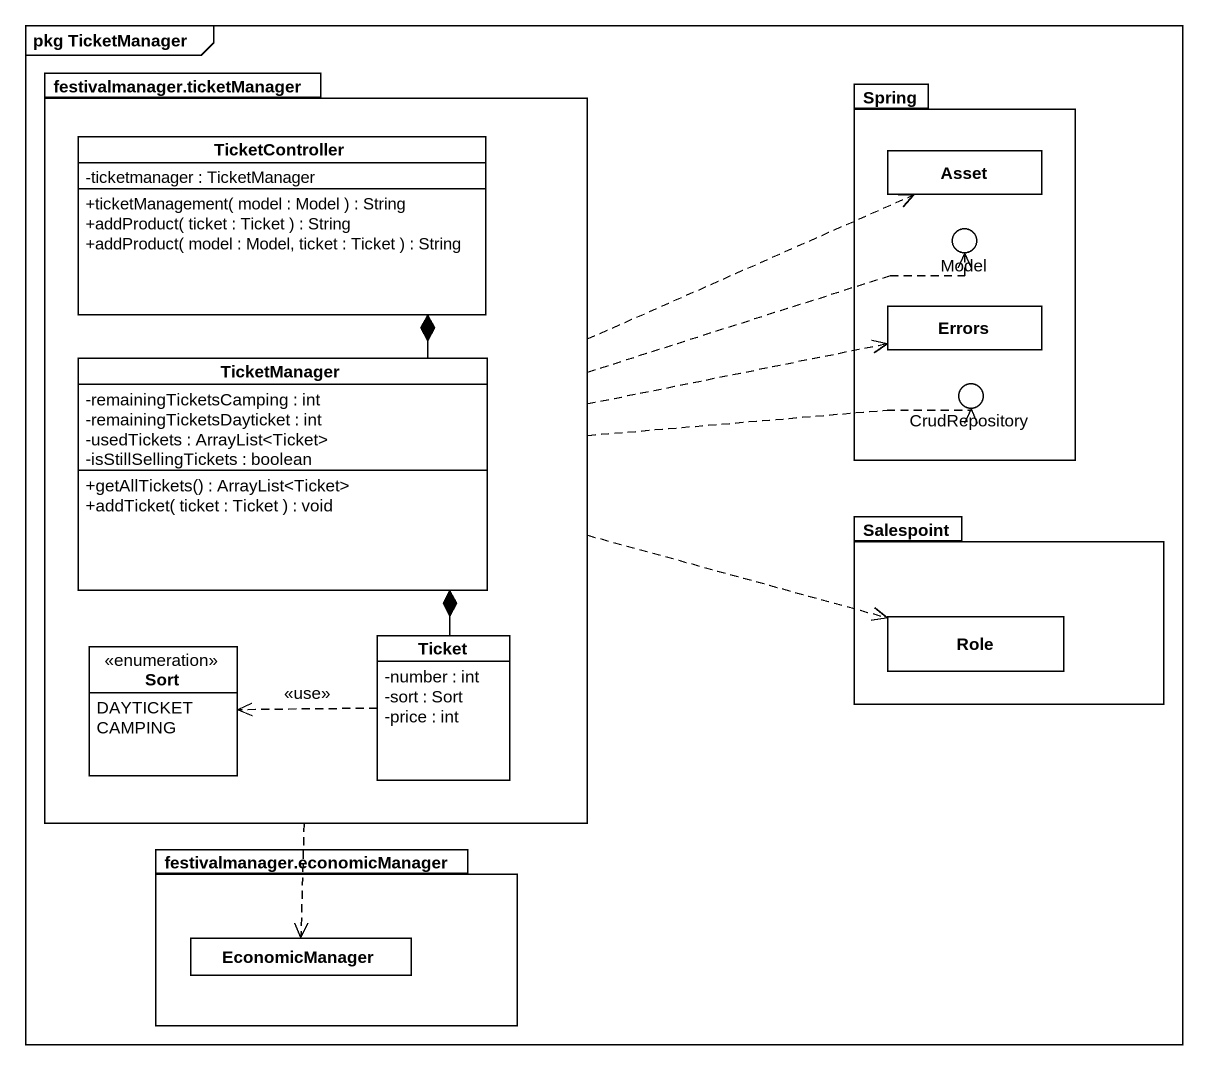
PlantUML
@startuml
mainframe pkg TicketManager
allowmixing
hide circle
hide empty members
skinparam classAttributeIconSize 0
package "festivalmanager.ticketManager" as festivalmanager {
  class TicketController {
    -ticketmanager : TicketManager
    +ticketManagement( model : Model ) : String
    +addProduct( ticket : Ticket ) : String
    +addProduct( model : Model, ticket : Ticket ) : String
  }
  class TicketManager {
    -remainingTicketsCamping : int
    -remainingTicketsDayticket : int
    -usedTickets : ArrayList<Ticket>
    -isStillSellingTickets : boolean
    +getAllTickets() : ArrayList<Ticket>
    +addTicket( ticket : Ticket ) : void
  }
  enum Sort {
    DAYTICKET
    CAMPING
  }
  class Ticket {
    -number : int
    -sort : Sort
    -price : int
  }
}
package Spring {
  class Asset
  class Errors
}
() Model
() CrudRepository
package Salespoint {
  class Role
}
package "festivalmanager.economicManager" as festivalmanager_2 {
  class EconomicManager
}
Spring -up- Model
Spring -- CrudRepository
festivalmanager .right.> Asset
festivalmanager .right.> Model
festivalmanager .right.> Errors
festivalmanager .right.> CrudRepository
festivalmanager .right.> Role
festivalmanager ..> EconomicManager
TicketController *-- TicketManager
TicketManager *-- Ticket
Ticket .left.> Sort : <<use>>
@enduml
